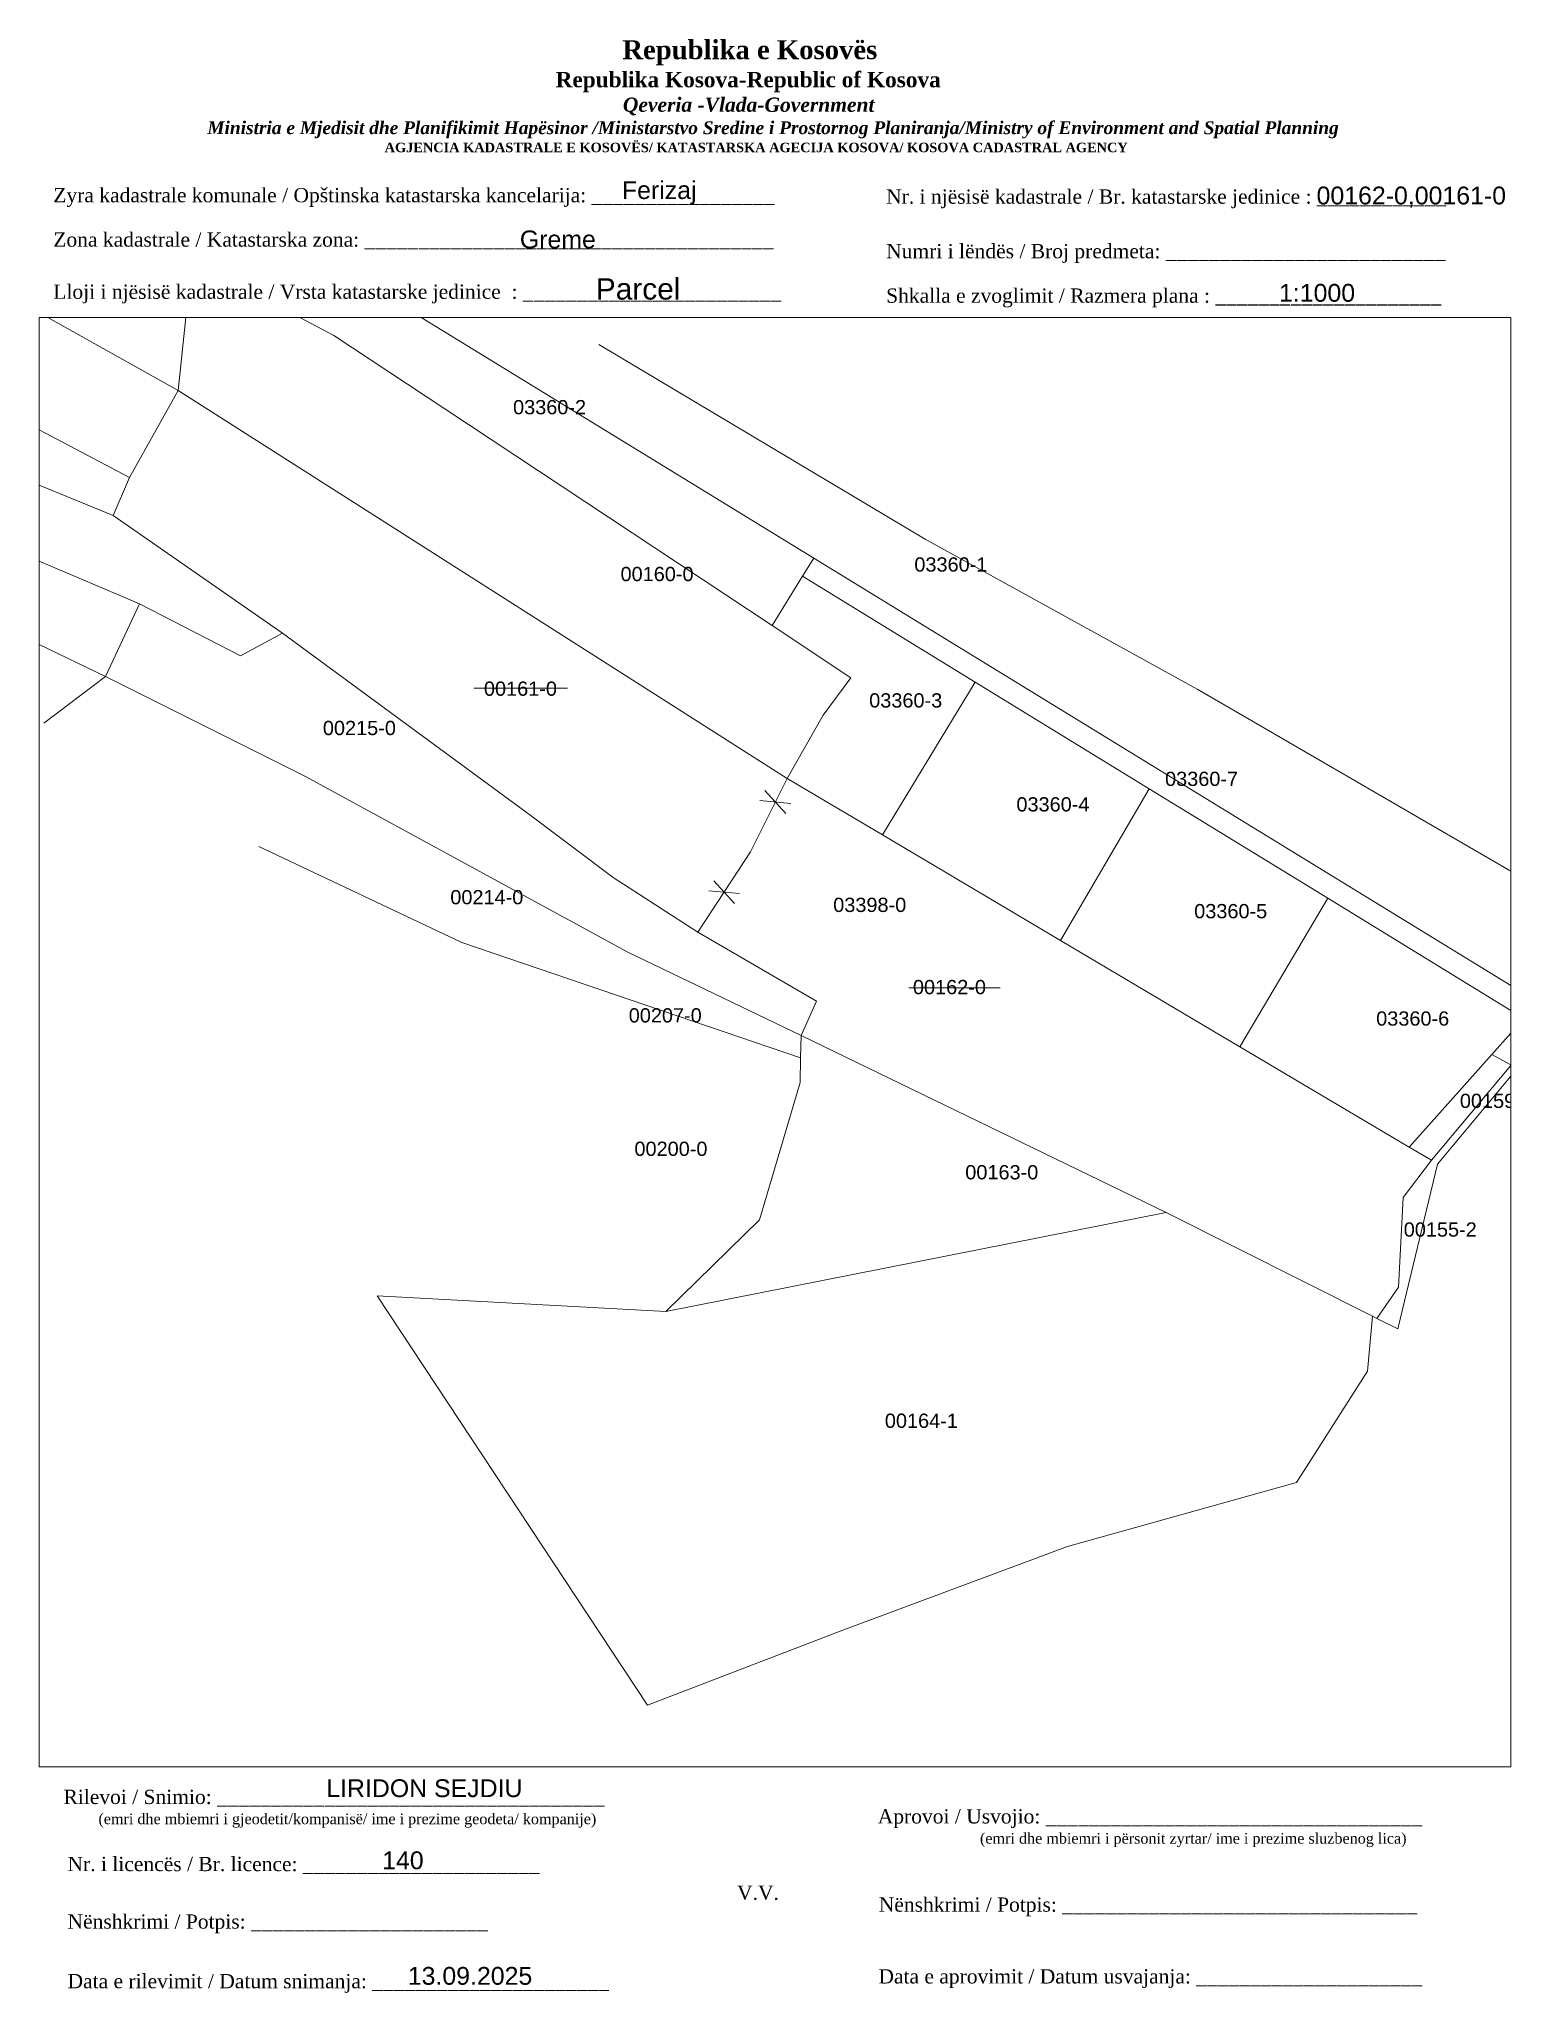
# Paper-space layout 'Manuali' of a CAD drawing. Header units: metres, sheet in millimetres. Extents: x 1 to 208, y 2 to 276.
# The model-space entities are those that its viewports show. They can reach past a viewport. Long polylines and large blocks are cut down to what shows.
import ezdxf

# ---------------------------------------------------------------- set-up
doc = ezdxf.new("R2010")
doc.units = ezdxf.units.M
doc.layers.get('0').update_dxf_attribs({"lineweight": 0})
for name, color, linetype, lineweight in [('Korniza e jashtme', 7, 'Continuous', 0), ('Nr Parceles Baze', 7, 'Continuous', 0), ('Nr-Kojshi', 251, 'Continuous', 0), ('Parc-Kojshi', 251, 'Continuous', 0), ('Parcela Baze', 7, 'Continuous', 0), ('ParcelReferencePoint', 1, 'Continuous', 0), ('ParcReNet_12', 1, 'Continuous', 0)]:
    doc.layers.add(name, color=color, linetype=linetype, lineweight=lineweight)
doc.styles.get("Standard").update_dxf_attribs({"font": 'arial.ttf'})

msp = doc.modelspace()

# ---------------------------------------------------------------- linework, layer by layer
at = {"layer": 'Parc-Kojshi'}
for points in [[(7512852.72, 4688450.88), (7512909.83, 4688418.98)], [(7512915.05, 4688446.91), (7512999.05, 4688395.45)], [(7512931.68, 4688426.72), (7512913.99, 4688435.96)], [(7512909.83, 4688418.98), (7512911.28, 4688433.1)], [(7512864.25, 4688427.12), (7512902.98, 4688406.78)], [(7512947.24, 4688416.41), (7512931.68, 4688426.72)], [(7512968.89, 4688425.44), (7513014.69, 4688398.11)], [(7512862.33, 4688417.14), (7512900.68, 4688401.42)], [(7512993.22, 4688385.98), (7512947.24, 4688416.41)], [(7512886.11, 4688396.83), (7512904.4, 4688389.03)], [(7513014.69, 4688398.11), (7513052.98, 4688377.02)], [(7512997.48, 4688392.9), (7512993.22, 4688385.98)], [(7512997.48, 4688392.9), (7512999.05, 4688395.45)], [(7513021.7, 4688378.06), (7512997.48, 4688392.9)], [(7512999.05, 4688395.45), (7513098.96, 4688334.25)], [(7512879.87, 4688388.35), (7512899.6, 4688378.85)], [(7512899.6, 4688378.85), (7512904.4, 4688389.03)], [(7512904.4, 4688389.03), (7512918.59, 4688381.74)], [(7512918.59, 4688381.74), (7512924.47, 4688384.94)], [(7513004.26, 4688378.67), (7512993.22, 4688385.98)], [(7512890.94, 4688372.3), (7512899.6, 4688378.85)], [(7512899.6, 4688378.85), (7512927.7, 4688364.79)], [(7513000.38, 4688373.43), (7513004.26, 4688378.67)], [(7513021.7, 4688378.06), (7513008.69, 4688356.61)], [(7513046.14, 4688363.09), (7513021.7, 4688378.06)], [(7513052.98, 4688377.02), (7513103.26, 4688347.82)], [(7512995.32, 4688364.54), (7513000.38, 4688373.43)], [(7512927.7, 4688364.79), (7512972.94, 4688340.14)], [(7513046.14, 4688363.09), (7513033.69, 4688341.8)], [(7513071.25, 4688347.7), (7513046.14, 4688363.09)], [(7512921.16, 4688354.97), (7512949.65, 4688341.49)], [(7513071.25, 4688347.7), (7513058.9, 4688326.87)], [(7513098.02, 4688331.31), (7513071.25, 4688347.7)], [(7512949.65, 4688341.49), (7512997.2, 4688325.31)], [(7512972.94, 4688340.14), (7512997.29, 4688328.46)], [(7513097.37, 4688329.24), (7513098.02, 4688331.31)], [(7512997.2, 4688325.31), (7512997.29, 4688328.46)], [(7513086.65, 4688310.4), (7513100.88, 4688327.48)], [(7513094.27, 4688325.8), (7513097.37, 4688329.24)], [(7513099.96, 4688327.87), (7513096.99, 4688324.3)], [(7512997.2, 4688325.31), (7512997.13, 4688321.84)], [(7513082.66, 4688312.79), (7513094.27, 4688325.8)], [(7513096.99, 4688324.3), (7513085.8, 4688310.93)], [(7513094.27, 4688325.8), (7513096.99, 4688324.3)], [(7512997.13, 4688321.84), (7512991.46, 4688302.57)], [(7513081.08, 4688287.25), (7513086.65, 4688310.4)], [(7512978.31, 4688289.72), (7513048.53, 4688303.59)], [(7512991.46, 4688302.57), (7512978.31, 4688289.72)], [(7512937.75, 4688291.92), (7512978.31, 4688289.72)], [(7512975.72, 4688234.44), (7512937.75, 4688291.92)], [(7513076.78, 4688281.34), (7513077.49, 4688289.03)], [(7513077.49, 4688289.03), (7513078.13, 4688288.71)], [(7513078.13, 4688288.71), (7513081.08, 4688287.25)], [(7513066.85, 4688265.71), (7513076.78, 4688281.34)], [(7513034.7, 4688256.7), (7513066.85, 4688265.71)], [(7513002.75, 4688244.84), (7513034.7, 4688256.7)], [(7512975.72, 4688234.44), (7513002.75, 4688244.84)]]:
    msp.add_lwpolyline(points, dxfattribs=at)
at = {"layer": 'Parcela Baze', "flags": 128}
for points in [[(7512902.98, 4688406.78), (7512909.83, 4688418.98), (7512995.32, 4688364.54), (7512990.17, 4688354.21), (7512982.79, 4688342.93), (7512970.9, 4688350.6), (7512959.39, 4688359.3), (7512924.47, 4688384.94), (7512900.68, 4688401.42), (7512902.98, 4688406.78)], [(7512982.79, 4688342.93), (7512990.17, 4688354.21), (7512995.32, 4688364.54), (7513008.69, 4688356.61), (7513033.69, 4688341.8), (7513058.9, 4688326.87), (7513082.66, 4688312.79), (7513085.8, 4688310.93), (7513081.8, 4688305.7), (7513081.17, 4688293.14), (7513078.13, 4688288.71), (7513077.49, 4688289.03), (7513048.53, 4688303.59), (7512997.29, 4688328.46), (7512999.43, 4688333.25), (7512982.79, 4688342.93)]]:
    msp.add_lwpolyline(points, dxfattribs=at)
at = {"layer": 'ParcelReferencePoint', "flags": 128}
for points in [[(7512951.33, 4688377.2), (7512964.5, 4688377.2)], [(7512992.2, 4688362.83), (7512995.14, 4688359.62)], [(7512995.84, 4688361.02), (7512991.51, 4688361.43)], [(7512985.01, 4688350.17), (7512987.95, 4688346.96)], [(7512988.65, 4688348.36), (7512984.32, 4688348.77)], [(7513012.41, 4688335.15), (7513025.24, 4688335.15)]]:
    msp.add_lwpolyline(points, dxfattribs=at)
at = {"layer": 'ParcReNet_12', "flags": 128}
msp.add_lwpolyline([(7512995.32, 4688364.54), (7513008.69, 4688356.61), (7513033.69, 4688341.8), (7513058.9, 4688326.87), (7513082.66, 4688312.79), (7513085.8, 4688310.93), (7513081.8, 4688305.7), (7513081.17, 4688293.14), (7513078.13, 4688288.71), (7513077.49, 4688289.03), (7513048.53, 4688303.59), (7512997.29, 4688328.46), (7512999.43, 4688333.25), (7512982.79, 4688342.93), (7512970.9, 4688350.6), (7512959.39, 4688359.3), (7512924.47, 4688384.94), (7512900.68, 4688401.42), (7512902.98, 4688406.78), (7512909.83, 4688418.98)], close=True, dxfattribs=at)

# ---------------------------------------------------------------- texts
at = {"layer": 'Nr Parceles Baze'}
for s, p in [('00161-0', (7512952.75, 4688376.13)), ('00162-0', (7513012.98, 4688334.24))]:
    msp.add_text(s, height=2, dxfattribs=at).set_placement(p)
at = {"layer": 'Nr-Kojshi'}
for s, p in [('03360-2', (7512956.84, 4688415.64)), ('03360-1', (7513013.18, 4688393.56)), ('00160-0', (7512971.93, 4688392.22)), ('03360-3', (7513006.84, 4688374.48)), ('00215-0', (7512930.14, 4688370.61)), ('03360-7', (7513048.38, 4688363.47)), ('03360-4', (7513027.51, 4688359.89)), ('00214-0', (7512948.03, 4688346.86)), ('03360-5', (7513052.47, 4688344.9)), ('00207-0', (7512973.08, 4688330.27)), ('03360-6', (7513078.02, 4688329.83)), ('00159-2', (7513089.77, 4688318.27)), ('00200-0', (7512973.88, 4688311.54)), ('00163-0', (7513020.33, 4688308.25)), ('00155-2', (7513081.89, 4688300.21)), ('00164-1', (7513009.04, 4688273.37))]:
    msp.add_text(s, height=2, dxfattribs=at).set_placement(p)
at = {"layer": 'ParcReNet_12'}
msp.add_text('03398-0', height=2, dxfattribs=at).set_placement((7513001.79, 4688345.78))

psp = doc.layouts.new('Manuali')

# ---------------------------------------------------------------- texts
for s, p in [('00162-0,00161-0', (180.34, 252.84)), ('LIRIDON SEJDIU ', (41.3, 29.28)), ('140', (49.15, 19.16)), ('13.09.2025', (52.75, 2.94))]:
    psp.add_text(s, height=2.5).set_placement(p)
for s, insert, char_height, width, attachment_point in [('\\pi77.297;{\\fBook Antiqua|b1|i0|c0|p18;\\H1.333x;Republika e Kosovës\\fTimes New Roman|b1|i0|c0|p18;\\P\\pi67.927;\\fBook Antiqua|b1|i0|c0|p18;\\H0.8125x;Republika Kosova-Republic of Kosova\\fTimes New Roman|b1|i0|c0|p18;\\P\\pi77.378;\\fBook Antiqua|b1|i1|c0|p18;\\H0.9233x;Qeveria -Vlada-Government \\P\\pi13.032,l6,t23.033;\\fTimes New Roman|b1|i1|c0|p18;\\H0.9x;Ministria e Mjedisit dhe Planifikimit Hapësinor /Ministarstvo Sredine i Prostornog Planiranja/Ministry of Environment and Spatial Planning\\P\\pi43.931,l0,tz;\\fBook Antiqua|b1|i0|c0|p18;\\H0.7406x;AGJENCIA KADASTRALE E KOSOVËS/ KATASTARSKA AGECIJA KOSOVA/ KOSOVA CADASTRAL AGENCY}', (5.57, 275.89), 2, 191.8237, 1), ('{\\fTimes New Roman|b0|i0|c0|p18;Zyra kadastrale komunale / Opštinska katastarska kancelarija: _________________}', (2.98, 255.14), 2, 100.6873, 1), ('Ferizaj', (88.05, 254.47), 2.5, 9.9735, 5), ('{\\fTimes New Roman|b0|i0|c0|p18;Nr. i njësisë kadastrale / Br. katastarske jedinice : ____________}', (119.91, 254.94), 2, 79.9484, 1), ('{\\fTimes New Roman|b0|i0|c0|p18;Zona kadastrale / Katastarska zona: ______________________________________}', (2.98, 248.91), 2, 100.6873, 1), ('Greme', (73.82, 247.91), 2.5, 9.9735, 5), ('{\\fTimes New Roman|b0|i0|c0|p18;Numri i lëndës / Broj predmeta: __________________________}', (119.91, 247.28), 2, 79.9484, 1), ('{\\fTimes New Roman|b0|i0|c0|p18;Lloji i njësisë kadastrale / Vrsta katastarske jedinice  : ________________________}', (2.98, 241.59), 2, 100.6873, 1), ('{\\fArial|b0|i0|c0|p34;Parcel}', (85.09, 240.96), 3, 11.2939, 5), ('1:1000', (180.41, 240.41), 2.5, 10.1784, 5), ('{\\fTimes New Roman|b0|i0|c0|p18;Shkalla e zvoglimit / Razmera plana : _____________________}', (119.91, 241.04), 2, 79.9484, 1), ('{\\fTimes New Roman|b0|i0|c0|p18;Rilevoi / Snimio: ____________________________________\\P     \\H0.75x;(emri dhe mbiemri i gjeodetit/kompanisë/ ime i prezime geodeta/ kompanije)}', (42.38, 27.65), 2, 74.7958, 5), ('{\\fTimes New Roman|b0|i0|c0|p18; Aprovoi / Usvojio: ___________________________________\\P                    \\H0.75x;(emri dhe mbiemri i përsonit zyrtar/ ime i prezime sluzbenog lica)}', (117.98, 27.58), 2, 83.344, 1), ('{\\fTimes New Roman|b0|i0|c0|p18;Nr. i licencës / Br. licence: ______________________\\P                                }', (4.98, 20.89), 2, 83.344, 1), ('{\\fTimes New Roman|b0|i0|c0|p18;V.V.                                 }', (101.92, 15.84), 2, 5.7076, 5), ('{\\fTimes New Roman|b0|i0|c0|p18; Nënshkrimi / Potpis: _________________________________}', (118.12, 15.2), 2, 83.344, 1), ('{\\fTimes New Roman|b0|i0|c0|p18;Nënshkrimi / Potpis: ______________________\\P                                 }', (4.98, 12.82), 2, 83.344, 1), ('{\\fTimes New Roman|b0|i0|c0|p18;Data e rilevimit / Datum snimanja: ______________________\\P                                 }', (4.98, 4.45), 2, 83.344, 1), ('{\\fTimes New Roman|b0|i0|c0|p18; Data e aprovimit / Datum usvajanja: _____________________}', (118.07, 5.12), 2, 83.344, 1)]:
    psp.add_mtext(s, dxfattribs=dict(insert=insert, char_height=char_height, width=width, attachment_point=attachment_point))

# ---------------------------------------------------------------- viewports
at = {"layer": 'Korniza e jashtme', "view_target_point": (370776.43, 310629.57)}
psp.add_viewport(center=(104.31, 135.25), size=(206.65, 203.4046), view_center_point=(7142217.19, 4377697.94), view_height=203.4046, dxfattribs=at)

doc.saveas('drawing.dxf')
